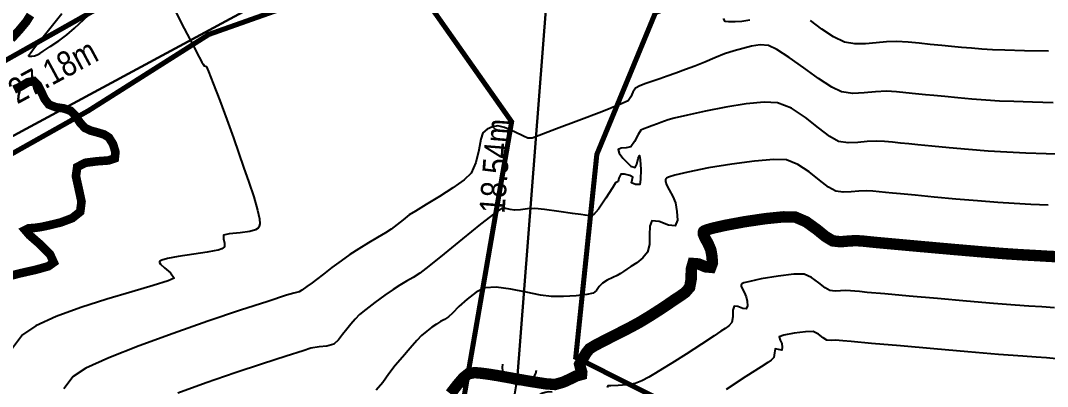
# Model space of a CAD drawing. Extents: x 360931 to 362237, y 7351473 to 7352200.
# Drawn here: x 361614.86 to 361655.38, y 7351937.57 to 7351952.01 of the extents above; entities that cross this region are included whole.
import ezdxf
from ezdxf.enums import TextEntityAlignment as Align

# ---------------------------------------------------------------- set-up
doc = ezdxf.new("R2010")
doc.units = 0
for name, color, linetype in [('A_Curvas Intermediarias', 37, 'Continuous'), ('A_Curvas Mestras', 32, 'Continuous'), ('PONTOS-Pontos - Água_U', 1, 'Continuous'), ('PS_IND_COMPRIMENTO', 7, 'Continuous')]:
    doc.layers.add(name, color=color, linetype=linetype)
doc.layers.add('TUBO_PE_80_NTS194_PN_12_5', color=5, linetype='Continuous', lineweight=30)
doc.styles.add('ROMANS', font='arial.ttf', dxfattribs={"height": 2})
picture_1 = doc.add_image_def('image1.tif', size_in_pixel=(23490, 20550))

# ---------------------------------------------------------------- blocks, each defined once
blk = doc.blocks.new('*U1207', base_point=(361544.508, 7351672.6662))
for p, q in [((361544.3817, 7351672.6065), (361544.6342, 7351672.7702)), ((361544.5898, 7351672.5621), (361544.508, 7351672.6883))]:
    blk.add_line(p, q)
for centre, start, end in [((361544.7496, 7351672.845), 122.96833, 302.96833), ((361544.2664, 7351672.5316), 302.96833, 122.96833), ((361544.6647, 7351672.4468), 32.96834, 212.96834)]:
    blk.add_arc(centre, 0.1375, start, end)

msp = doc.modelspace()

# ---------------------------------------------------------------- linework, layer by layer
at = {"color": 0, "const_width": 0.2}
for points in [[(361676.477, 7351962.113), (361648.488, 7351955.606), (361639.909, 7351952.322), (361637.596, 7351946.727), (361636.764, 7351938.714), (361640.219, 7351936.98), (361650.568, 7351933.381), (361668.35, 7351928.783), (361686.081, 7351924.189), (361692.208, 7351923.233), (361694.504, 7351924.07), (361696.729, 7351924.214), (361699.767, 7351924.046), (361702.446, 7351924.07), (361704.671, 7351924.477), (361707.258, 7351925.889), (361713.806, 7351923.208), (361719.568, 7351920.098), (361722.794, 7351916.797), (361723.891, 7351915.489)], [(361577.709, 7351954.589), (361527.581, 7351920.355), (361496.983, 7351899.459), (361503.288, 7351894.48), (361514.5, 7351899.13), (361521.374, 7351903.995), (361524.717, 7351905.75), (361528.154, 7351906.701), (361533.583, 7351907.137), (361539.314, 7351907.848), (361543.569, 7351909.566), (361549.436, 7351911.584), (361552.3, 7351912.648), (361557.787, 7351913.413), (361561.796, 7351913.632), (361564.797, 7351912.732), (361566.625, 7351912.432), (361573.367, 7351912.05), (361581.523, 7351913.222), (361588.362, 7351916.787), (361595.095, 7351930.373), (361600.39, 7351940.217), (361610.113, 7351948.095), (361621.972, 7351954.78)], [(361591.875, 7351918.097), (361596.46, 7351926.765), (361601.887, 7351934.757), (361607.44, 7351942.04), (361613.917, 7351946.412), (361617.537, 7351948.45), (361622.29, 7351951.462), (361629.91, 7351954.157), (361634.234, 7351948.015), (361631.879, 7351934.395), (361629.902, 7351923.201), (361629.228, 7351914.738), (361628.724, 7351905.567)]]:
    msp.add_lwpolyline(points, dxfattribs=at)
at = {"layer": 'A_Curvas Intermediarias', "flags": 128}
for points, elevation in [([(361620.975, 7351952.369), (361621.319, 7351951.692), (361621.653, 7351951.049), (361621.907, 7351950.566), (361622.013, 7351950.368), (361622.063, 7351950.288), (361622.107, 7351950.223), (361622.154, 7351950.202), (361622.2, 7351950.181), (361622.274, 7351949.996), (361622.46, 7351949.519), (361622.716, 7351948.853), (361622.998, 7351948.104), (361623.264, 7351947.374), (361623.472, 7351946.768), (361623.657, 7351946.22), (361623.863, 7351945.629), (361624.058, 7351945.046), (361624.212, 7351944.522), (361624.283, 7351944.181), (361624.295, 7351943.988), (361624.279, 7351943.895), (361624.264, 7351943.86), (361624.23, 7351943.818), (361624.125, 7351943.748), (361623.898, 7351943.677), (361623.528, 7351943.624), (361623.095, 7351943.588), (361622.871, 7351943.538), (361622.86, 7351943.395), (361622.907, 7351943.217), (361622.902, 7351943.073), (361622.802, 7351942.995), (361622.656, 7351942.952), (361622.503, 7351942.915), (361622.226, 7351942.869), (361621.692, 7351942.792), (361621.079, 7351942.695), (361620.653, 7351942.613), (361620.432, 7351942.553), (361620.352, 7351942.515), (361620.337, 7351942.497), (361620.336, 7351942.465), (361620.382, 7351942.389), (361620.531, 7351942.252), (361620.773, 7351942.055), (361620.915, 7351941.841), (361620.685, 7351941.735), (361620.095, 7351941.551), (361619.253, 7351941.306), (361618.262, 7351941.01), (361617.23, 7351940.68), (361616.26, 7351940.327), (361615.46, 7351939.965), (361614.934, 7351939.609), (361614.503, 7351939.032)], 101), ([(361616.486, 7351952.274), (361615.806, 7351951.425), (361615.411, 7351950.93), (361615.231, 7351950.7), (361615.175, 7351950.625), (361615.169, 7351950.614), (361615.178, 7351950.608), (361615.218, 7351950.602), (361615.308, 7351950.607), (361615.411, 7351950.622), (361615.514, 7351950.66), (361615.613, 7351950.709), (361615.748, 7351950.794), (361616.028, 7351950.98), (361616.368, 7351951.213), (361616.682, 7351951.443), (361616.991, 7351951.713), (361617.541, 7351952.215)], 101), ([(361643.634, 7351952.027), (361643.311, 7351951.974), (361643.054, 7351951.957), (361642.806, 7351951.955), (361642.663, 7351951.975), (361642.593, 7351952.083)], 101), ([(361655.423, 7351950.795), (361654.475, 7351950.816), (361653.692, 7351950.837), (361653.201, 7351950.855), (361652.782, 7351950.881), (361652.375, 7351950.914), (361651.979, 7351950.951), (361651.591, 7351950.989), (361651.208, 7351951.024), (361650.751, 7351951.069), (361650.316, 7351951.116), (361649.881, 7351951.156), (361649.424, 7351951.184), (361649.03, 7351951.173), (361648.619, 7351951.131), (361648.197, 7351951.093), (361647.776, 7351951.091), (361647.363, 7351951.16), (361646.931, 7351951.36), (361646.473, 7351951.672), (361646.031, 7351952.012)], 101), ([(361655.607, 7351948.763), (361654.784, 7351948.785), (361654.049, 7351948.809), (361653.488, 7351948.833), (361652.947, 7351948.865), (361652.386, 7351948.909), (361651.837, 7351948.958), (361651.328, 7351949.007), (361650.892, 7351949.05), (361650.558, 7351949.081), (361650.165, 7351949.12), (361649.791, 7351949.16), (361649.416, 7351949.195), (361649.022, 7351949.219), (361648.596, 7351949.201), (361648.148, 7351949.154), (361647.694, 7351949.134), (361647.249, 7351949.198), (361646.865, 7351949.384), (361646.344, 7351949.724), (361645.761, 7351950.138), (361645.188, 7351950.545), (361644.7, 7351950.868), (361644.371, 7351951.024), (361644.035, 7351951.048), (361643.697, 7351951), (361643.356, 7351950.91), (361643.008, 7351950.81), (361642.638, 7351950.69), (361642.246, 7351950.534), (361641.851, 7351950.368), (361641.469, 7351950.214), (361641.09, 7351950.074), (361640.714, 7351949.938), (361640.366, 7351949.812), (361640.075, 7351949.705), (361639.805, 7351949.611), (361639.529, 7351949.519), (361639.289, 7351949.428), (361639.126, 7351949.336), (361639.017, 7351949.181), (361638.941, 7351949.001), (361638.832, 7351948.846), (361638.502, 7351948.694), (361637.79, 7351948.41), (361636.892, 7351948.065), (361636.004, 7351947.73), (361635.322, 7351947.476), (361635.041, 7351947.373), (361634.957, 7351947.366), (361634.873, 7351947.367), (361634.705, 7351947.446), (361634.349, 7351947.615), (361633.959, 7351947.782), (361633.689, 7351947.856), (361633.473, 7351947.817), (361633.267, 7351947.72), (361633.1, 7351947.578), (361633.015, 7351947.324), (361632.937, 7351946.89), (361632.824, 7351946.402), (361632.632, 7351945.988), (361632.356, 7351945.723), (361631.911, 7351945.403), (361631.386, 7351945.065), (361630.866, 7351944.748), (361630.439, 7351944.492), (361630.19, 7351944.335), (361629.948, 7351944.145), (361629.722, 7351943.957), (361629.477, 7351943.772), (361629.259, 7351943.632), (361628.947, 7351943.447), (361628.582, 7351943.231), (361628.203, 7351943.001), (361627.849, 7351942.773), (361627.502, 7351942.527), (361627.142, 7351942.259), (361626.806, 7351942.002), (361626.533, 7351941.791), (361626.361, 7351941.66), (361626.156, 7351941.511), (361625.957, 7351941.369), (361625.845, 7351941.296), (361625.741, 7351941.273), (361625.635, 7351941.255), (361625.35, 7351941.165), (361624.61, 7351940.926), (361623.535, 7351940.572), (361622.25, 7351940.138), (361620.875, 7351939.658), (361619.533, 7351939.166), (361618.347, 7351938.697), (361617.439, 7351938.284), (361616.931, 7351937.962), (361616.565, 7351937.47)], 102), ([(361656.132, 7351946.723), (361655.326, 7351946.745), (361654.518, 7351946.776), (361653.776, 7351946.81), (361653.043, 7351946.855), (361652.263, 7351946.916), (361651.497, 7351946.984), (361650.808, 7351947.05), (361650.258, 7351947.105), (361649.908, 7351947.138), (361649.578, 7351947.17), (361649.265, 7351947.204), (361648.951, 7351947.233), (361648.621, 7351947.253), (361648.264, 7351947.239), (361647.888, 7351947.199), (361647.508, 7351947.183), (361647.134, 7351947.236), (361646.786, 7351947.43), (361646.343, 7351947.779), (361645.833, 7351948.184), (361645.283, 7351948.546), (361644.722, 7351948.766), (361644.199, 7351948.792), (361643.489, 7351948.725), (361642.686, 7351948.595), (361641.883, 7351948.436), (361641.174, 7351948.278), (361640.653, 7351948.153), (361640.414, 7351948.092), (361640.263, 7351948.042), (361640.122, 7351947.982), (361639.984, 7351947.926), (361639.768, 7351947.847), (361639.595, 7351947.783), (361639.456, 7351947.74), (361639.331, 7351947.681), (361639.232, 7351947.51), (361639.087, 7351947.229), (361638.939, 7351947.029), (361638.757, 7351946.979), (361638.554, 7351946.97), (361638.436, 7351946.921), (361638.481, 7351946.773), (361638.625, 7351946.578), (361638.763, 7351946.427), (361638.939, 7351946.268), (361639.103, 7351946.205), (361639.173, 7351946.344), (361639.226, 7351946.57), (361639.275, 7351946.683), (361639.309, 7351946.508), (361639.326, 7351946.126), (361639.323, 7351945.736), (361639.294, 7351945.539), (361639.115, 7351945.544), (361638.963, 7351945.609), (361638.987, 7351945.721), (361639.011, 7351945.834), (361638.894, 7351945.888), (361638.686, 7351945.944), (361638.539, 7351945.95), (361638.468, 7351945.793), (361638.44, 7351945.655), (361638.386, 7351945.627), (361638.33, 7351945.6), (361638.21, 7351945.409), (361637.948, 7351944.995), (361637.661, 7351944.568), (361637.468, 7351944.342), (361637.313, 7351944.308), (361637.139, 7351944.324), (361636.959, 7351944.348), (361636.641, 7351944.39), (361636.096, 7351944.471), (361635.532, 7351944.55), (361635.155, 7351944.59), (361634.861, 7351944.576), (361634.579, 7351944.543), (361634.353, 7351944.527), (361634.175, 7351944.556), (361634.005, 7351944.597), (361633.84, 7351944.593), (361633.569, 7351944.405), (361633.01, 7351943.967), (361632.299, 7351943.394), (361631.571, 7351942.805), (361630.963, 7351942.315), (361630.611, 7351942.043), (361630.347, 7351941.871), (361630.088, 7351941.719), (361629.828, 7351941.568), (361629.562, 7351941.399), (361629.23, 7351941.167), (361628.838, 7351940.881), (361628.475, 7351940.606), (361628.235, 7351940.407), (361628.055, 7351940.221), (361627.896, 7351940.028), (361627.729, 7351939.828), (361627.566, 7351939.613), (361627.409, 7351939.405), (361627.214, 7351939.241), (361626.949, 7351939.159), (361626.637, 7351939.126), (361626.317, 7351939.073), (361626.003, 7351938.977), (361625.335, 7351938.765), (361624.41, 7351938.465), (361623.325, 7351938.102), (361622.179, 7351937.705), (361621.068, 7351937.301)], 103), ([(361655.404, 7351944.723), (361654.721, 7351944.755), (361654.063, 7351944.787), (361653.417, 7351944.828), (361652.621, 7351944.89), (361651.756, 7351944.964), (361650.905, 7351945.041), (361650.15, 7351945.111), (361649.574, 7351945.165), (361649.258, 7351945.195), (361648.992, 7351945.221), (361648.739, 7351945.248), (361648.486, 7351945.272), (361648.22, 7351945.288), (361647.931, 7351945.276), (361647.628, 7351945.244), (361647.321, 7351945.231), (361647.02, 7351945.274), (361646.739, 7351945.43), (361646.381, 7351945.712), (361645.97, 7351946.039), (361645.526, 7351946.331), (361645.074, 7351946.509), (361644.58, 7351946.527), (361643.823, 7351946.464), (361642.924, 7351946.344), (361642.004, 7351946.19), (361641.182, 7351946.026), (361640.678, 7351945.904), (361640.43, 7351945.826), (361640.341, 7351945.783), (361640.322, 7351945.765), (361640.309, 7351945.734), (361640.304, 7351945.661), (361640.341, 7351945.531), (361640.444, 7351945.33), (361640.596, 7351945.063), (361640.694, 7351944.811), (361640.755, 7351944.466), (361640.776, 7351944.127), (361640.693, 7351943.904), (361640.425, 7351943.928), (361640.055, 7351944.08), (361639.767, 7351944.101), (361639.685, 7351943.895), (361639.675, 7351943.547), (361639.669, 7351943.166), (361639.596, 7351942.862), (361639.413, 7351942.643), (361639.17, 7351942.45), (361638.933, 7351942.297), (361638.775, 7351942.196), (361638.65, 7351942.109), (361638.528, 7351942.031), (361638.397, 7351941.952), (361638.221, 7351941.864), (361638.009, 7351941.761), (361637.823, 7351941.648), (361637.694, 7351941.51), (361637.583, 7351941.361), (361637.446, 7351941.248), (361637.202, 7351941.193), (361636.784, 7351941.149), (361636.287, 7351941.123), (361635.81, 7351941.12), (361635.37, 7351941.176), (361634.804, 7351941.291), (361634.196, 7351941.411), (361633.63, 7351941.484), (361633.19, 7351941.455), (361632.832, 7351941.285), (361632.476, 7351941.016), (361632.155, 7351940.718), (361631.9, 7351940.46), (361631.744, 7351940.314), (361631.587, 7351940.214), (361631.433, 7351940.125), (361631.275, 7351940.026), (361631.092, 7351939.902), (361630.885, 7351939.752), (361630.681, 7351939.582), (361630.49, 7351939.38), (361630.228, 7351939.078), (361629.933, 7351938.73), (361629.641, 7351938.39), (361629.385, 7351938.06), (361629.148, 7351937.728), (361628.892, 7351937.424)], 104), ([(361655.66, 7351940.671), (361655.159, 7351940.709), (361654.638, 7351940.742), (361654.102, 7351940.779), (361653.245, 7351940.847), (361652.183, 7351940.937), (361651.035, 7351941.036), (361649.921, 7351941.134), (361648.958, 7351941.219), (361648.264, 7351941.281), (361647.958, 7351941.309), (361647.775, 7351941.327), (361647.6, 7351941.345), (361647.417, 7351941.357), (361647.214, 7351941.346), (361647.002, 7351941.328), (361646.791, 7351941.35), (361646.601, 7351941.464), (361646.353, 7351941.663), (361646.071, 7351941.867), (361645.776, 7351941.994), (361645.374, 7351941.995), (361644.752, 7351941.922), (361644.083, 7351941.811), (361643.631, 7351941.716), (361643.398, 7351941.653), (361643.314, 7351941.62), (361643.298, 7351941.606), (361643.29, 7351941.584), (361643.292, 7351941.53), (361643.332, 7351941.433), (361643.415, 7351941.287), (361643.492, 7351941.108), (361643.524, 7351940.929), (361643.535, 7351940.752), (361643.491, 7351940.636), (361643.351, 7351940.648), (361643.159, 7351940.728), (361643.008, 7351940.738), (361642.962, 7351940.576), (361642.96, 7351940.315), (361642.919, 7351940.092), (361642.804, 7351939.957), (361642.653, 7351939.851), (361642.491, 7351939.745), (361642.227, 7351939.567), (361641.721, 7351939.236), (361641.117, 7351938.844), (361640.559, 7351938.487), (361640.191, 7351938.259), (361639.913, 7351938.091), (361639.643, 7351937.929), (361639.375, 7351937.788), (361639.106, 7351937.685), (361638.785, 7351937.626), (361638.433, 7351937.601), (361638.147, 7351937.595), (361638.027, 7351937.594), (361637.997, 7351937.525)], 106), ([(361655.733, 7351938.664), (361655.338, 7351938.693), (361654.925, 7351938.72), (361654.399, 7351938.757), (361653.45, 7351938.834), (361652.229, 7351938.937), (361650.887, 7351939.053), (361649.573, 7351939.167), (361648.438, 7351939.266), (361647.633, 7351939.337), (361647.308, 7351939.366), (361647.162, 7351939.381), (361647.015, 7351939.392), (361646.853, 7351939.38), (361646.677, 7351939.388), (361646.532, 7351939.483), (361646.339, 7351939.634), (361646.127, 7351939.737), (361645.832, 7351939.729), (361645.388, 7351939.666), (361644.977, 7351939.586), (361644.786, 7351939.527), (361644.823, 7351939.399), (361644.891, 7351939.257), (361644.908, 7351939.114), (361644.891, 7351939.001), (361644.763, 7351939.03), (361644.629, 7351939.057), (361644.605, 7351938.9), (361644.581, 7351938.707), (361644.478, 7351938.605), (361644.349, 7351938.519), (361644.084, 7351938.345), (361643.478, 7351937.954), (361642.704, 7351937.454)], 107)]:
    msp.add_lwpolyline(points, dxfattribs=dict(at, elevation=elevation))
at = {"layer": 'A_Curvas Mestras', "color": 9, "true_color": 0xd19cc7, "const_width": 0.34, "elevation": 100, "flags": 128}
for points in [[(361615.25, 7351952.226), (361615.08, 7351951.956), (361614.8, 7351951.622), (361614.492, 7351951.285)], [(361614.603, 7351949.285), (361614.885, 7351949.415), (361615.148, 7351949.577), (361615.384, 7351949.619), (361615.535, 7351949.471), (361615.672, 7351949.199), (361615.812, 7351948.906), (361615.974, 7351948.695), (361616.25, 7351948.587), (361616.557, 7351948.542), (361616.837, 7351948.445), (361617.037, 7351948.237), (361617.196, 7351947.989), (361617.392, 7351947.773), (361617.617, 7351947.667), (361617.89, 7351947.593), (361618.151, 7351947.514), (361618.342, 7351947.394), (361618.507, 7351947.13), (361618.602, 7351946.819), (361618.574, 7351946.57), (361618.332, 7351946.487), (361617.885, 7351946.455), (361617.412, 7351946.395), (361617.093, 7351946.227), (361617.043, 7351945.868), (361617.153, 7351945.369), (361617.263, 7351944.858), (361617.211, 7351944.462), (361616.9, 7351944.212), (361616.444, 7351944.041), (361615.992, 7351943.931), (361615.695, 7351943.866), (361615.433, 7351943.828), (361615.176, 7351943.807), (361615.04, 7351943.739), (361615.211, 7351943.539), (361615.62, 7351943.183), (361616.02, 7351942.785), (361616.167, 7351942.461), (361615.954, 7351942.311), (361615.469, 7351942.175), (361614.818, 7351942.028), (361614.109, 7351941.843)]]:
    msp.add_lwpolyline(points, dxfattribs=at)
at = {"layer": 'A_Curvas Mestras', "color": 3, "const_width": 0.45, "elevation": 105, "flags": 128}
msp.add_lwpolyline([(361655.984, 7351942.677), (361655.446, 7351942.703), (361654.897, 7351942.735), (361654.351, 7351942.765), (361653.707, 7351942.807), (361652.789, 7351942.88), (361651.725, 7351942.971), (361650.646, 7351943.067), (361649.68, 7351943.154), (361648.958, 7351943.22), (361648.608, 7351943.252), (361648.341, 7351943.279), (361648.086, 7351943.305), (361647.818, 7351943.323), (361647.523, 7351943.306), (361647.212, 7351943.279), (361646.906, 7351943.312), (361646.628, 7351943.478), (361646.267, 7351943.769), (361645.855, 7351944.067), (361645.425, 7351944.252), (361644.965, 7351944.261), (361644.253, 7351944.191), (361643.436, 7351944.07), (361642.659, 7351943.926), (361642.164, 7351943.814), (361641.917, 7351943.741), (361641.828, 7351943.702), (361641.81, 7351943.686), (361641.798, 7351943.653), (361641.802, 7351943.575), (361641.859, 7351943.433), (361641.981, 7351943.219), (361642.093, 7351942.96), (361642.139, 7351942.697), (361642.156, 7351942.439), (361642.092, 7351942.27), (361641.888, 7351942.288), (361641.607, 7351942.404), (361641.388, 7351942.42), (361641.32, 7351942.183), (361641.318, 7351941.802), (361641.258, 7351941.477), (361641.089, 7351941.28), (361640.869, 7351941.125), (361640.633, 7351940.971), (361640.395, 7351940.805), (361640.06, 7351940.583), (361639.677, 7351940.338), (361639.294, 7351940.106), (361638.913, 7351939.898), (361638.422, 7351939.647), (361637.924, 7351939.395), (361637.518, 7351939.183), (361637.307, 7351939.054), (361637.177, 7351938.892), (361637.073, 7351938.713), (361637.018, 7351938.61), (361636.962, 7351938.528), (361636.917, 7351938.443), (361636.958, 7351938.275), (361637.002, 7351938.129), (361636.994, 7351938.04), (361636.904, 7351938.015), (361636.78, 7351937.981), (361636.61, 7351937.894), (361636.288, 7351937.744), (361635.947, 7351937.645), (361635.581, 7351937.672), (361634.963, 7351937.768), (361634.263, 7351937.891), (361633.653, 7351938), (361633.302, 7351938.055), (361633.029, 7351938.091), (361632.767, 7351938.114), (361632.524, 7351938.066), (361632.325, 7351937.904), (361632.083, 7351937.619), (361631.818, 7351937.278)], dxfattribs=at)
at = {"layer": 'TUBO_PE_80_NTS194_PN_12_5', "linetype": 'Continuous'}
for points in [[(361628.495, 7351954.99), (361605.19, 7351942.412)], [(361634.436, 7351937.655), (361635.748, 7351954.652)]]:
    msp.add_lwpolyline(points, dxfattribs=at)

# ---------------------------------------------------------------- block references
at = {"layer": 'PONTOS-Pontos - Água_U', "xscale": 5, "yscale": 5, "zscale": 5, "rotation": 46.95807125236252}
msp.add_blockref('*U1207', (361634.373, 7351936.84), dxfattribs=at)

# ---------------------------------------------------------------- texts
at = {"layer": 'PS_IND_COMPRIMENTO', "style": 'ROMANS', "width": 0.8}
for s, rotation, p in [('27.18m', 28.3562, (361616.13, 7351950.021)), ('18.54m', 85.5846, (361633.596, 7351946.269))]:
    msp.add_text(s, height=1, rotation=rotation, dxfattribs=at).set_placement(p, align=Align.MIDDLE_CENTER)

# ---------------------------------------------------------------- pictures from other files: only their frames are drawn
at = {"lineweight": 30}
image = msp.add_image(picture_1, insert=(361177.259, 7351517.423, -3.228), size_in_units=(579.285, 506.782), dxfattribs=dict(at, fade=58))
image.dxf.flags = 15

doc.saveas('drawing.dxf')
